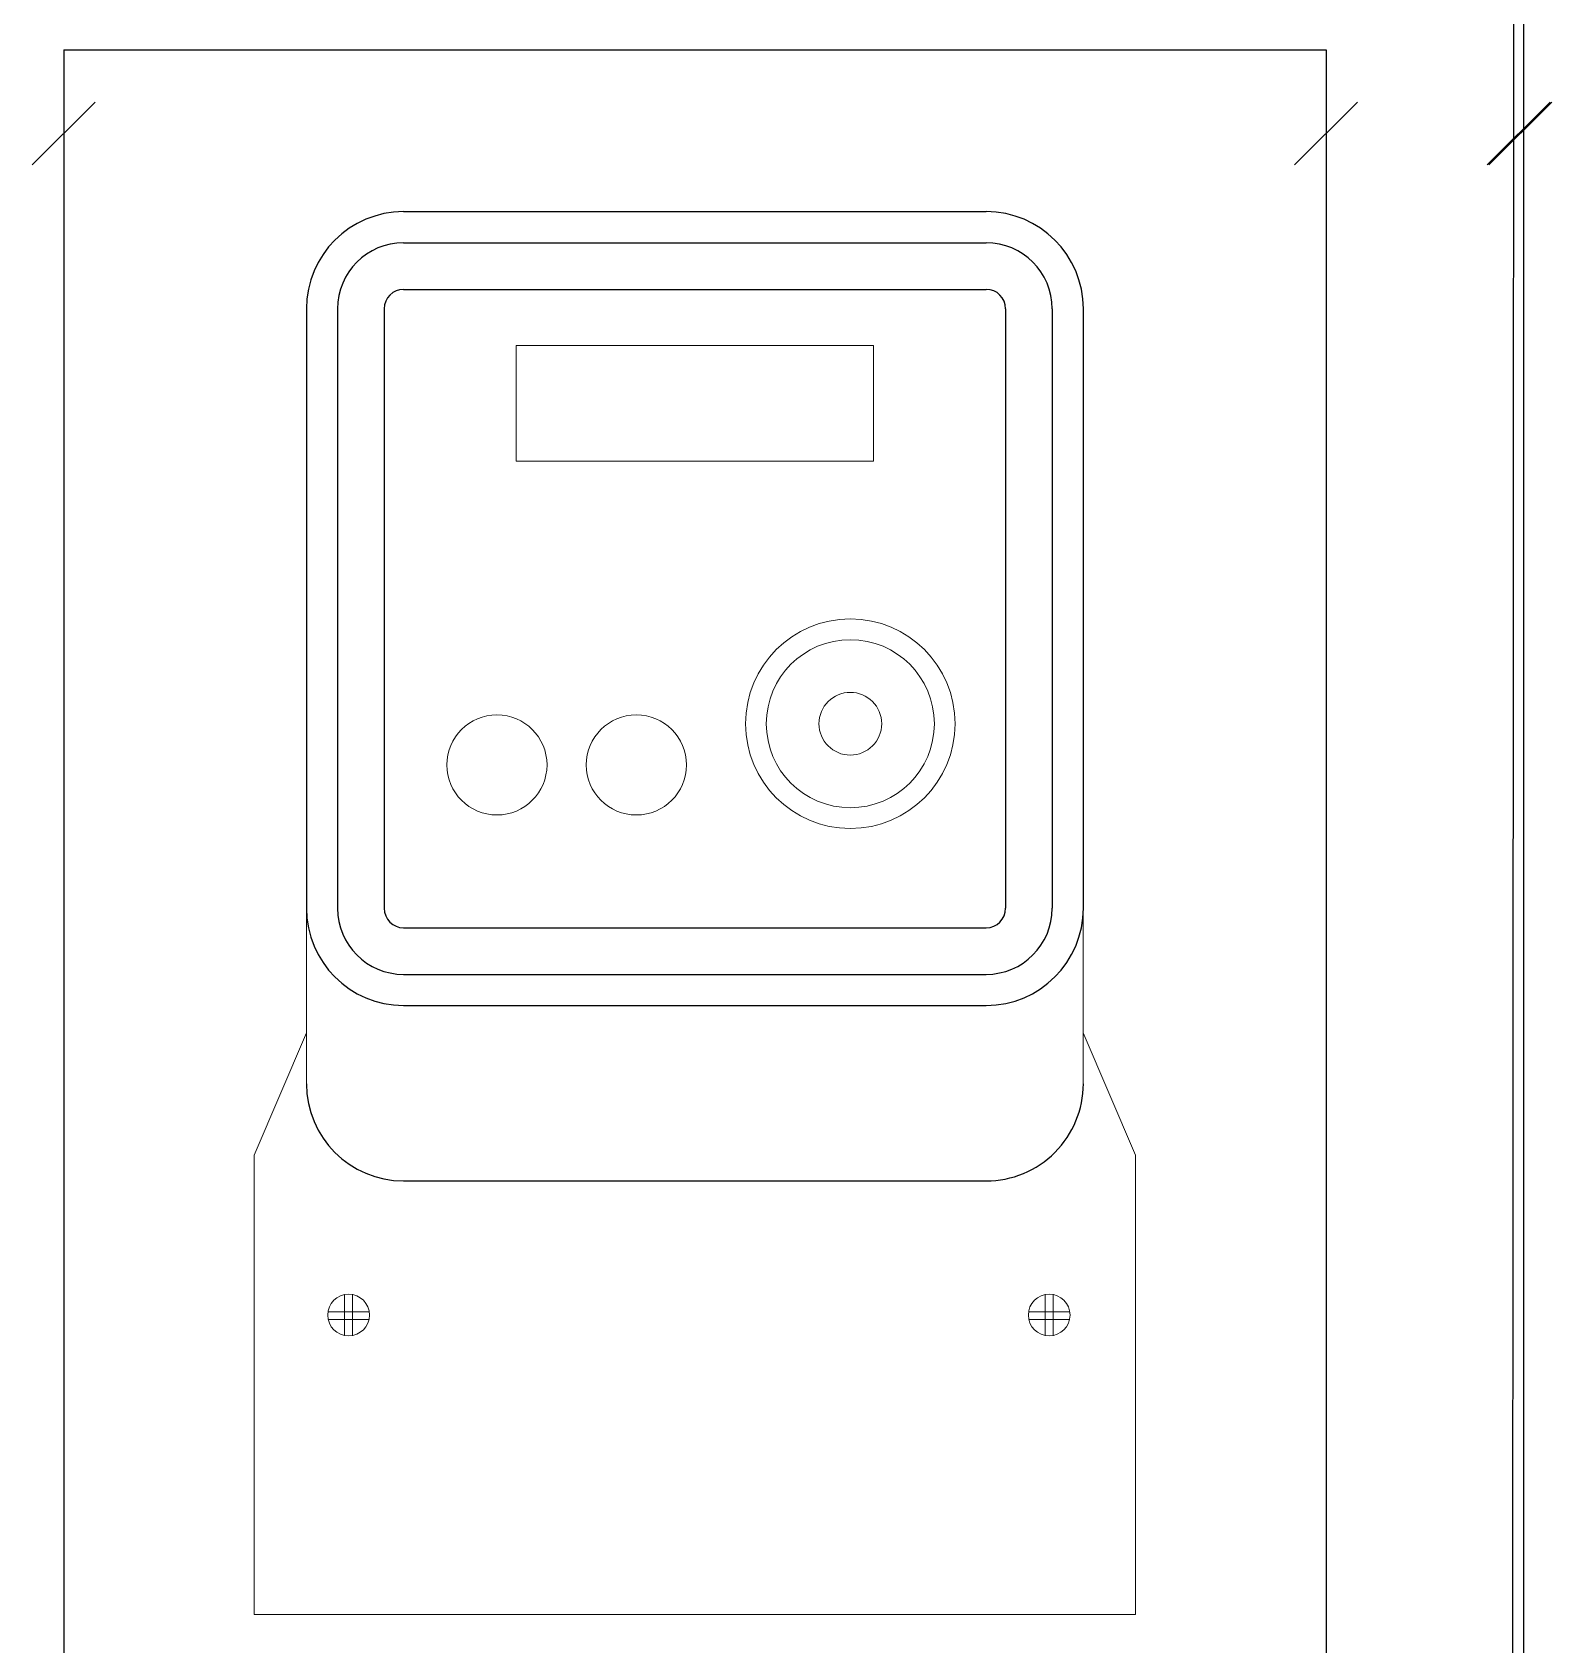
# Model space of a CAD drawing. Header units: millimetres. Extents: x -1335 to 33749, y 2338 to 5277.
# Drawn here: x 30309.1 to 30391.7, y 4552.6 to 4640.2 of the extents above; entities that cross this region are included whole.
import ezdxf

# ---------------------------------------------------------------- set-up
doc = ezdxf.new("R2010")
doc.units = ezdxf.units.MM
for name, color, linetype, lineweight in [('01', 6, 'Continuous', 20), ('02', 1, 'Continuous', 20), ('LAM-H', 3, 'Continuous', 20)]:
    doc.layers.add(name, color=color, linetype=linetype, lineweight=lineweight)
doc.layers.add('03', color=141, linetype='Continuous')
doc.layers.add('04', color=11, linetype='Continuous')

msp = doc.modelspace()

# ---------------------------------------------------------------- linework, layer by layer
at = {"layer": '01', "color": 3}
for p, q in [((30335.437, 4623.158), (30354.857, 4623.158)), ((30335.437, 4616.879), (30335.437, 4623.158)), ((30354.857, 4616.879), (30354.857, 4623.158)), ((30335.437, 4616.879), (30354.857, 4616.879))]:
    msp.add_line(p, q, dxfattribs=at)
at = {"layer": '02', "color": 7}
for p, q in [((30312.545, 4636.399), (30309.127, 4632.98)), ((30381.167, 4636.399), (30377.749, 4632.98)), ((30391.637, 4636.399), (30388.218, 4632.98)), ((30391.637, 4636.399), (30388.218, 4632.98)), ((30391.637, 4636.399), (30388.218, 4632.98)), ((30391.637, 4636.399), (30388.218, 4632.98)), ((30391.724, 4636.399), (30388.306, 4632.98)), ((30391.724, 4636.399), (30388.306, 4632.98)), ((30391.724, 4636.399), (30388.306, 4632.98)), ((30391.724, 4636.399), (30388.306, 4632.98))]:
    msp.add_line(p, q, dxfattribs=at)
at = {"layer": '03', "color": 2}
for p, q in [((30310.836, 4639.24), (30379.458, 4639.24)), ((30310.836, 4639.24), (30310.836, 4494.957)), ((30379.458, 4639.24), (30379.458, 4494.957)), ((30329.311, 4630.442), (30360.983, 4630.442)), ((30324.032, 4625.163), (30324.032, 4592.579)), ((30366.261, 4625.163), (30366.261, 4592.579)), ((30329.311, 4587.3), (30360.983, 4587.3)), ((30329.311, 4577.765), (30360.983, 4577.765))]:
    msp.add_line(p, q, dxfattribs=at)
at = {"layer": '03', "color": 7}
for p, q in [((30329.311, 4628.753), (30360.983, 4628.753)), ((30329.311, 4626.219), (30360.983, 4626.219)), ((30325.722, 4625.163), (30325.722, 4592.579)), ((30328.255, 4625.163), (30328.255, 4592.579)), ((30362.038, 4625.163), (30362.038, 4592.579)), ((30364.572, 4625.163), (30364.572, 4592.579)), ((30329.311, 4591.523), (30360.983, 4591.523)), ((30329.311, 4588.989), (30360.983, 4588.989))]:
    msp.add_line(p, q, dxfattribs=at)
at = {"layer": '03', "color": 2}
for centre, start, end in [((30329.311, 4625.163), 90, 180), ((30360.983, 4625.163), 0, 90), ((30329.311, 4592.579), 180, 270), ((30360.983, 4592.579), 270, 0), ((30329.311, 4583.043), 180, 270), ((30360.983, 4583.043), 270, 0.00809)]:
    msp.add_arc(centre, 5.279, start, end, dxfattribs=at)
at = {"layer": '03', "color": 7}
for centre, radius, start, end in [((30329.311, 4625.163), 3.589, 90, 180), ((30360.983, 4625.163), 3.589, 0, 90), ((30329.311, 4625.163), 1.056, 90, 180), ((30360.983, 4625.163), 1.056, 0, 90), ((30329.311, 4592.579), 3.589, 180, 270), ((30329.311, 4592.579), 1.056, 180, 270), ((30360.983, 4592.579), 1.056, 270, 0), ((30360.983, 4592.579), 3.589, 270, 0)]:
    msp.add_arc(centre, radius, start, end, dxfattribs=at)
at = {"layer": '04'}
for p, q in [((30389.809, 4985.018), (30389.316, 4002.708)), ((30390.19, 4919.44), (30390.19, 4042.274))]:
    msp.add_line(p, q, dxfattribs=at)
at = {"layer": 'LAM-H', "color": 2, "linetype": 'Continuous'}
for p, q in [((30324.032, 4592.579), (30324.032, 4583.043)), ((30366.261, 4592.579), (30366.261, 4583.044))]:
    msp.add_line(p, q, dxfattribs=at)
at = {"layer": 'LAM-H', "linetype": 'Continuous'}
for p, q in [((30324.032, 4585.815), (30321.189, 4579.161)), ((30366.261, 4585.815), (30369.105, 4579.161)), ((30321.189, 4579.161), (30321.189, 4554.207)), ((30369.105, 4579.161), (30369.105, 4554.207)), ((30321.189, 4554.207), (30369.105, 4554.207))]:
    msp.add_line(p, q, dxfattribs=at)
at = {"layer": 'LAM-H', "color": 7, "linetype": 'Continuous'}
for p, q in [((30326.109, 4571.588), (30326.109, 4569.361)), ((30326.539, 4571.588), (30326.539, 4569.361)), ((30364.192, 4571.588), (30364.192, 4569.361)), ((30364.621, 4571.588), (30364.621, 4569.361)), ((30325.218, 4570.655), (30327.445, 4570.655)), ((30363.301, 4570.655), (30365.528, 4570.655)), ((30325.218, 4570.226), (30327.445, 4570.226)), ((30363.301, 4570.226), (30365.528, 4570.226))]:
    msp.add_line(p, q, dxfattribs=at)
at = {"layer": 'LAM-H', "color": 2, "linetype": 'Continuous'}
msp.add_circle((30353.596, 4602.611), 5.694, dxfattribs=at)
at = {"layer": 'LAM-H', "color": 7, "linetype": 'Continuous'}
for centre, radius in [((30353.596, 4602.611), 4.567), ((30326.324, 4570.475), 1.134), ((30364.407, 4570.475), 1.134)]:
    msp.add_circle(centre, radius, dxfattribs=at)
at = {"layer": 'LAM-H', "linetype": 'Continuous'}
msp.add_circle((30353.596, 4602.611), 1.705, dxfattribs=at)
at = {"layer": 'LAM-H', "color": 3, "linetype": 'Continuous'}
for centre in [(30334.385, 4600.373), (30341.966, 4600.373)]:
    msp.add_circle(centre, 2.723, dxfattribs=at)

doc.saveas('drawing.dxf')
